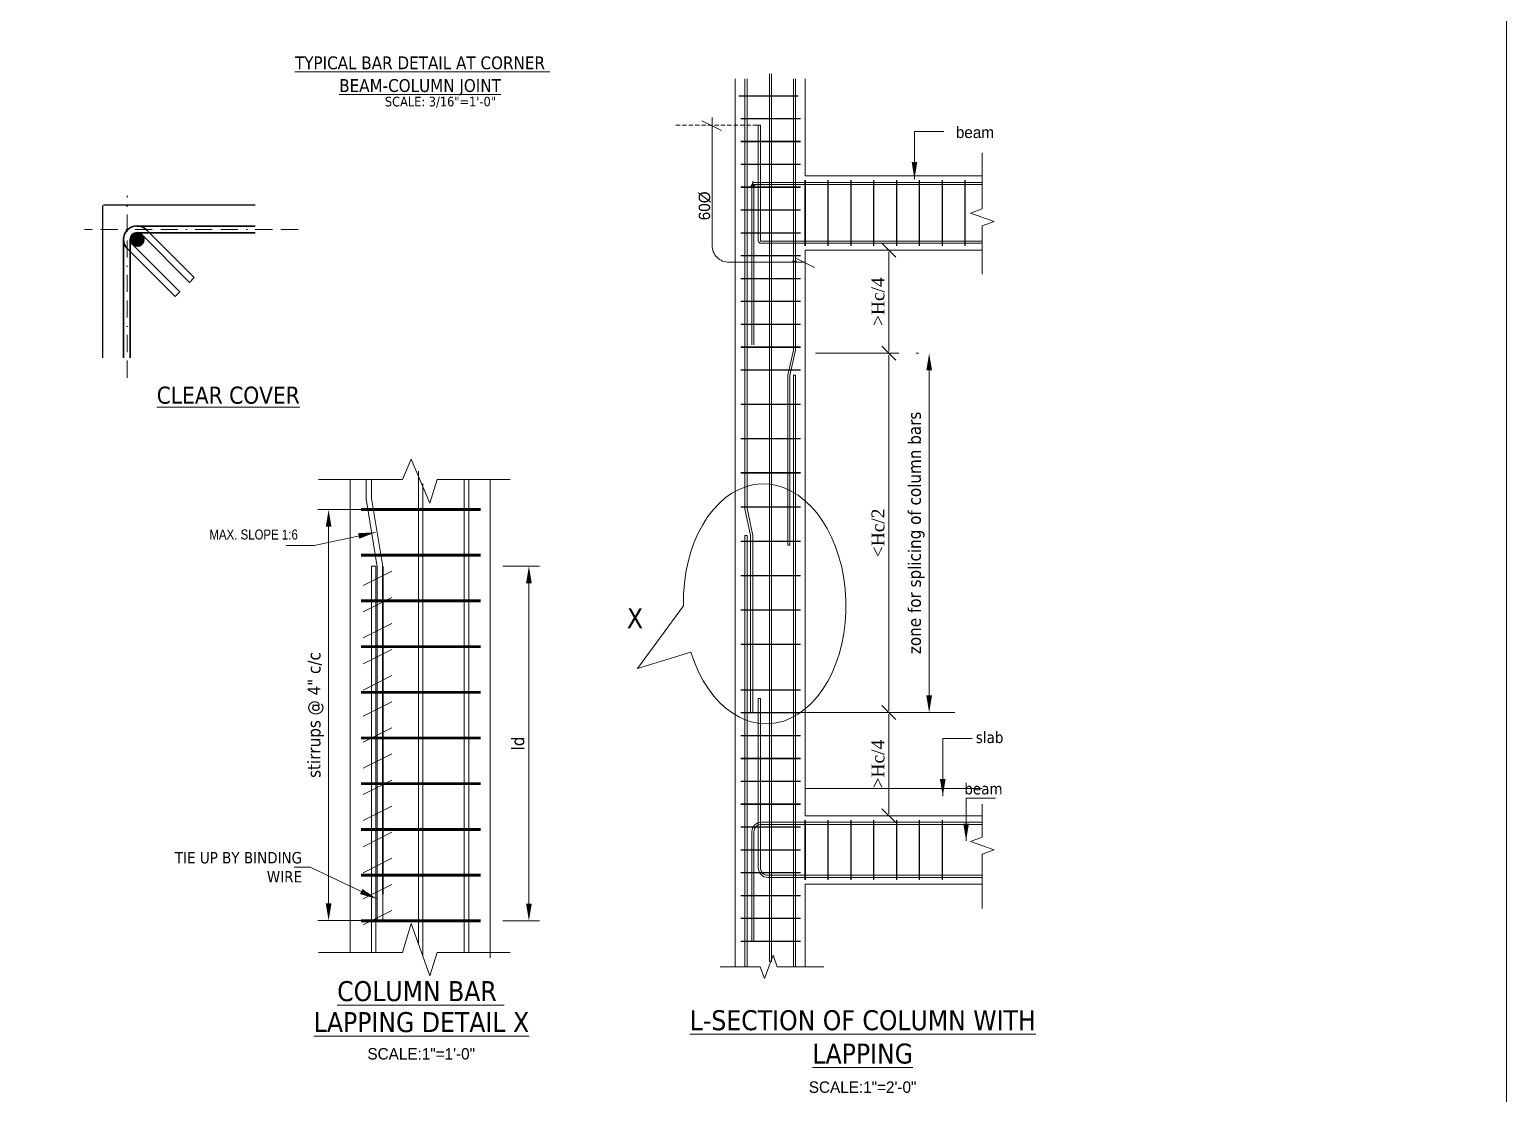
# Model space of a CAD drawing. Header units: inches. Extents: x 28835 to 36795, y -18828 to -9750.
# Drawn here: x 35395 to 36429, y -11768 to -11023 of the extents above; entities that cross this region are included whole.
import ezdxf

# ---------------------------------------------------------------- set-up
doc = ezdxf.new("R2010")
doc.units = ezdxf.units.IN
doc.header["$LTSCALE"] = 12
doc.header["$MEASUREMENT"] = 0
for name, pattern in [('BORDERX2', [3.5, 1, -0.5, 1, -0.5, 0, -0.5]), ('CENTER2', [1.125, 0.75, -0.125, 0.125, -0.125]), ('HIDDEN', [0.375, 0.25, -0.125])]:
    doc.linetypes.add(name, pattern=pattern)
for name, color, linetype, lineweight in [('C.L.', 7, 'CENTER2', 18), ('colfill', 21, 'Continuous', 0), ('dim', 85, 'Continuous', 9), ('DIMENSION', 6, 'Continuous', 9), ('dimention', 5, 'Continuous', 9), ('dimentions', 5, 'Continuous', 9), ('ele final', 145, 'Continuous', 20), ('HATCH', 11, 'Continuous', 9), ('REINFORCEMENT', 2, 'Continuous', 40), ('REN-1', 212, 'Continuous', 30), ('STIRRUPS', 255, 'Continuous', 18), ('structure', 200, 'Continuous', 30), ('Text', 7, 'Continuous', 5), ('TRENCH', 113, 'Continuous', 9), ('Wall', 1, 'Continuous', 30)]:
    doc.layers.add(name, color=color, linetype=linetype, lineweight=lineweight)
doc.layers.add('OUTLINE', color=7, linetype='Continuous')
doc.styles.add('ROMANS', font='arial.ttf', dxfattribs={"height": 8})
doc.styles.add('TAHOMA', font='tahoma.ttf', dxfattribs={"height": 9})
doc.styles.add('technical', font='technic_.ttf', dxfattribs={"height": 6.5})
doc.styles.add('Text', font='GOTHIC.TTF', dxfattribs={"height": 6})
doc.styles.add('times new roman', font='times.ttf', dxfattribs={"height": 9})
doc.dimstyles.new('1-8', dxfattribs={"dimscale": 0, "dimtxt": 7, "dimasz": 4, "dimexe": 3, "dimexo": 3, "dimgap": 2, "dimtad": 1, "dimdec": 0, "dimzin": 3, "dimdsep": 46, "dimlunit": 4, "dimtxsty": 'ROMANS', "dimblk1": 'ARCHTICK', "dimblk2": 'ARCHTICK', "dimsah": 1, "dimcen": 0, "dimdle": 2, "dimclrd": 6, "dimclre": 6, "dimclrt": 256, "dimadec": 0, "dimazin": 0, "dimtfac": 0.5, "dimtdec": 0, "dimtix": 1, "dimtofl": 0, "dimtmove": 0, "dimatfit": 2, "dimfxl": 3, "dimtolj": 1, "dimtzin": 0, "dimlwd": -1, "dimlwe": -1, "dimarcsym": 0})
doc.dimstyles.new('ARROW', dxfattribs={"dimscale": 96, "dimtxt": 9, "dimasz": 0.125, "dimexe": 0.078125, "dimexo": 0.09375, "dimgap": 0.03125, "dimtad": 1, "dimdec": 0, "dimzin": 3, "dimdsep": 46, "dimlunit": 4, "dimtxsty": 'TAHOMA', "dimcen": 0.09375, "dimclrd": 256, "dimclre": 256, "dimclrt": 256, "dimadec": 0, "dimazin": 0, "dimtfac": 1, "dimtdec": 0, "dimtmove": 0, "dimatfit": 3, "dimfxl": 1, "dimfrac": 2, "dimtolj": 1, "dimtzin": 0, "dimarcsym": 0})
doc.dimstyles.new("gan2'", dxfattribs={"dimscale": 96, "dimtxt": 0.09375, "dimasz": 0.012, "dimexe": 0.09375, "dimexo": 0.15625, "dimgap": 0.03, "dimtad": 1, "dimdec": 1, "dimlfac": 0.25, "dimzin": 3, "dimdsep": 46, "dimlunit": 4, "dimtxsty": 'times new roman', "dimblk": 'gg', "dimcen": 0.09375, "dimdle": 0.09375, "dimse1": 1, "dimse2": 1, "dimclre": 34, "dimadec": 0, "dimazin": 0, "dimtfac": 1, "dimtdec": 1, "dimtix": 1, "dimtmove": 0, "dimatfit": 3, "dimfxl": 1, "dimfrac": 2, "dimtolj": 1, "dimtzin": 1, "dimarcsym": 0})

# ---------------------------------------------------------------- blocks, each defined once
blk = doc.blocks.new('3H3')
at = {"layer": 'structure'}
h = blk.add_hatch(color=256, dxfattribs=at)
h.paths.add_polyline_path([(96317, -7574.9, 0.198912), (96318.4, -7571.6, 0.190779), (96317.1, -7568.4), (96316.9, -7568.2, 0.405063), (96310.3, -7568.3)])
h.paths.add_polyline_path([(96310.3, -7568.3, 0.198912), (96308.9, -7571.6, 0.668179), (96317, -7574.9)])
at = {"layer": 'C.L.', "color": 9, "linetype": 'BORDERX2'}
for p, q in [((96306.6, -7668.4), (96306.6, -7540.7)), ((96426.4, -7564.5), (96276.9, -7564.5))]:
    blk.add_line(p, q, dxfattribs=at)
at = {"layer": 'OUTLINE', "color": 1}
for p, q in [((96289.5, -7547.9), (96289.5, -7654.5)), ((96290, -7547.4), (96396.3, -7547.4))]:
    blk.add_line(p, q, dxfattribs=at)
at = {"layer": 'structure'}
for p, q in [((96304.2, -7571.6), (96304.2, -7654.5)), ((96308.9, -7571.6), (96308.9, -7654.5)), ((96313.7, -7562.2), (96396.3, -7562.2)), ((96313.7, -7566.9), (96396.3, -7566.9)), ((96350.3, -7601.6), (96316.9, -7568.2)), ((96316.9, -7568.2), (96350.3, -7601.6)), ((96353.6, -7598.2), (96320.2, -7564.8)), ((96320.2, -7564.8), (96353.6, -7598.2)), ((96340.3, -7611.6), (96306.9, -7578.2)), ((96306.9, -7578.2), (96340.3, -7611.6)), ((96343.6, -7608.2), (96310.2, -7574.8)), ((96310.2, -7574.8), (96343.6, -7608.2)), ((96350.3, -7601.6), (96353.6, -7598.2)), ((96340.3, -7611.6), (96343.6, -7608.2))]:
    blk.add_line(p, q, dxfattribs=at)
blk.add_circle((96313.7, -7571.6), 4.72, dxfattribs=at)
for centre, radius, start, end in [((96313.6, -7571.5), 9.45, 45, 225), ((96313.6, -7571.5), 9.45, 45, 225), ((96313.6, -7571.5), 4.72, 45, 225), ((96313.6, -7571.5), 4.72, 45, 225), ((96313.7, -7571.6), 4.72, 90, 180)]:
    blk.add_arc(centre, radius, start, end, dxfattribs=at)
at = {"layer": 'Text', "insert": (96377.5, -7680.7), "char_height": 12, "attachment_point": 5, "style": 'TAHOMA'}
blk.add_mtext('\\A1;{\\LCLEAR COVER}', dxfattribs=at)
blk = doc.blocks.new('_ArchTick')
at = {"color": 0, "linetype": 'ByBlock', "const_width": 0.15}
blk.add_lwpolyline([(-0.5, -0.5), (0.5, 0.5)], dxfattribs=at)
blk = doc.blocks.new('*D92')
at = {"layer": 'Defpoints', "color": 0, "transparency": 16777216}
for p in [(862277.3, -14126.1), (862267, -14169.5), (862277.3, -14180)]:
    blk.add_point(p, dxfattribs=at)
at = {"layer": 'Text', "color": 6, "transparency": 16777216}
for p, q in [((862265, -14126.1), (862277.3, -14126.1)), ((862267, -14166.5), (862267, -14123.1)), ((862277.3, -14177), (862277.3, -14123.1)), ((862277.3, -14126.1), (862348.8, -14126.1))]:
    blk.add_line(p, q, dxfattribs=at)
at = {"layer": 'Text', "color": 6, "transparency": 16777216, "xscale": 4, "yscale": 4, "zscale": 4, "rotation": 180}
blk.add_blockref('_ArchTick', (862267, -14126.1), dxfattribs=at)
at = {"layer": 'Text', "color": 6, "transparency": 16777216, "xscale": 4, "yscale": 4, "zscale": 4}
blk.add_blockref('_ArchTick', (862277.3, -14126.1), dxfattribs=at)
at = {"layer": 'Text', "color": 7, "transparency": 16777216, "insert": (862328.7, -14120), "char_height": 8, "attachment_point": 5, "style": 'ROMANS'}
blk.add_mtext('\\A1;2" Max.', dxfattribs=at)
blk = doc.blocks.new('gg')
at = {"layer": 'dim'}
for p, q in [((-4.24, -4.24), (4.24, 4.24)), ((0, 6), (0, -6))]:
    blk.add_line(p, q, dxfattribs=at)
blk = doc.blocks.new('*D33')
at = {"layer": 'Defpoints', "color": 0, "transparency": 16777216}
for p in [(100270.6, -13290.6), (100270.6, -13362.8), (100308.8, -13362.8)]:
    blk.add_point(p, dxfattribs=at)
at = {"layer": 'dim', "color": 0, "lineweight": -2, "transparency": 16777216}
blk.add_line((100308.8, -13291.8), (100308.8, -13361.6), dxfattribs=at)
at = {"layer": 'dim', "color": 0, "lineweight": -2, "transparency": 16777216, "xscale": 1.152, "yscale": 1.152, "zscale": 1.152}
for p, rotation in [((100308.8, -13290.6), 90), ((100308.8, -13362.8), 270)]:
    blk.add_blockref('gg', p, dxfattribs=dict(at, rotation=rotation))
at = {"layer": 'dim', "color": 0, "transparency": 16777216, "insert": (100301.2, -13326.7), "char_height": 9, "attachment_point": 5, "rotation": 90, "style": 'times new roman'}
blk.add_mtext('\\A1;>Hc/4', dxfattribs=at)
blk = doc.blocks.new('*D34')
at = {"layer": 'Defpoints', "color": 0, "transparency": 16777216}
for p in [(100233.1, -13614.4), (100308.7, -13614.4), (100270.6, -13686.6)]:
    blk.add_point(p, dxfattribs=at)
at = {"layer": 'dim', "color": 0, "lineweight": -2, "transparency": 16777216}
blk.add_line((100308.7, -13685.5), (100308.7, -13615.6), dxfattribs=at)
at = {"layer": 'dim', "color": 0, "lineweight": -2, "transparency": 16777216, "xscale": 1.152, "yscale": 1.152, "zscale": 1.152}
for p, rotation in [((100308.7, -13614.4), 90), ((100308.7, -13686.6), 270)]:
    blk.add_blockref('gg', p, dxfattribs=dict(at, rotation=rotation))
at = {"layer": 'dim', "color": 0, "transparency": 16777216, "insert": (100301.2, -13650.5), "char_height": 9, "attachment_point": 5, "rotation": 90, "style": 'times new roman'}
blk.add_mtext('\\A1;>Hc/4', dxfattribs=at)
blk = doc.blocks.new('*D35')
at = {"layer": 'Defpoints', "color": 0, "transparency": 16777216}
for p in [(100308.8, -13362.8), (100308.8, -13362.8), (100233.1, -13614.4)]:
    blk.add_point(p, dxfattribs=at)
at = {"layer": 'dim', "color": 0, "lineweight": -2, "transparency": 16777216}
blk.add_line((100308.8, -13613.3), (100308.8, -13363.9), dxfattribs=at)
at = {"layer": 'dim', "color": 0, "lineweight": -2, "transparency": 16777216, "xscale": 1.152, "yscale": 1.152, "zscale": 1.152}
for p, rotation in [((100308.8, -13362.8), 90), ((100308.8, -13614.4), 270)]:
    blk.add_blockref('gg', p, dxfattribs=dict(at, rotation=rotation))
at = {"layer": 'dim', "color": 0, "transparency": 16777216, "insert": (100301.2, -13488.6), "char_height": 9, "attachment_point": 5, "rotation": 90, "style": 'times new roman'}
blk.add_mtext('\\A1;<Hc/2', dxfattribs=at)
blk = doc.blocks.new('*D36')
at = {"layer": 'Defpoints', "color": 0, "transparency": 16777216}
for p in [(100337, -13362.8), (100337, -13362.8), (100261.2, -13614.4)]:
    blk.add_point(p, dxfattribs=at)
at = {"layer": 'dim', "lineweight": -2, "transparency": 16777216}
for p, q in [((100328, -13362.8), (100329.5, -13362.8)), ((100337, -13602.4), (100337, -13374.8)), ((100270.2, -13614.4), (100344.5, -13614.4))]:
    blk.add_line(p, q, dxfattribs=at)
at = {"layer": 'dim', "transparency": 16777216}
for points in [[(100335, -13374.8), (100339, -13374.8), (100337, -13362.8)], [(100335, -13602.4), (100339, -13602.4), (100337, -13614.4)]]:
    blk.add_solid(points, dxfattribs=at)
at = {"layer": 'dim', "transparency": 16777216, "insert": (100328, -13488.6), "char_height": 9, "attachment_point": 5, "rotation": 90, "style": 'TAHOMA'}
blk.add_mtext('\\A1;zone for splicing of column bars', dxfattribs=at)
blk = doc.blocks.new('*D95')
at = {"layer": 'Defpoints', "color": 0, "transparency": 16777216}
for p in [(100520.8, -13292), (100582.8, -13292), (100582.8, -13579.8)]:
    blk.add_point(p, dxfattribs=at)
at = {"layer": 'dim', "lineweight": -2, "transparency": 16777216}
for p, q in [((100573.8, -13292), (100513.3, -13292)), ((100520.8, -13567.8), (100520.8, -13304)), ((100573.8, -13579.8), (100513.3, -13579.8))]:
    blk.add_line(p, q, dxfattribs=at)
at = {"layer": 'dim', "transparency": 16777216}
for points in [[(100518.8, -13304), (100522.8, -13304), (100520.8, -13292)], [(100518.8, -13567.8), (100522.8, -13567.8), (100520.8, -13579.8)]]:
    blk.add_solid(points, dxfattribs=at)
at = {"layer": 'dim', "transparency": 16777216, "insert": (100511.9, -13435.9), "char_height": 9, "attachment_point": 5, "rotation": 90, "style": 'TAHOMA'}
blk.add_mtext('\\A1;stirrups @ 4" c/c', dxfattribs=at)
blk = doc.blocks.new('*D96')
at = {"layer": 'Defpoints', "color": 0, "transparency": 16777216}
for p in [(100633.9, -13331.6), (100661.1, -13331.6), (100633.9, -13580)]:
    blk.add_point(p, dxfattribs=at)
at = {"layer": 'dim', "lineweight": -2, "transparency": 16777216}
for p, q in [((100642.9, -13331.6), (100668.6, -13331.6)), ((100661.1, -13568), (100661.1, -13343.6)), ((100642.9, -13580), (100668.6, -13580))]:
    blk.add_line(p, q, dxfattribs=at)
at = {"layer": 'dim', "transparency": 16777216}
for points in [[(100659.1, -13343.6), (100663.1, -13343.6), (100661.1, -13331.6)], [(100659.1, -13568), (100663.1, -13568), (100661.1, -13580)]]:
    blk.add_solid(points, dxfattribs=at)
at = {"layer": 'dim', "transparency": 16777216, "insert": (100653.4, -13455.8), "char_height": 9, "attachment_point": 5, "rotation": 90, "style": 'TAHOMA'}
blk.add_mtext('\\A1;ld', dxfattribs=at)
blk = doc.blocks.new('HVGJR')
at = {"layer": 'Defpoints', "color": 0, "linetype": 'ByBlock'}
blk.add_point((862194.7, -14139.1), dxfattribs=at)
at = {"layer": 'DIMENSION', "color": 6, "linetype": 'ByBlock'}
for p, q in [((862194.7, -14139.1), (862116.7, -14139.1)), ((862185.6, -14307), (862088.1, -14307))]:
    blk.add_line(p, q, dxfattribs=at)
at = {"layer": 'DIMENSION', "color": 6}
for points in [[(862267, -14133.3), (862103.1, -14133.3, 0.414214), (862095.6, -14140.8), (862095.6, -14299.5)], [(862259.5, -14312.9), (862131.7, -14312.9, -0.414214), (862124.2, -14305.4), (862124.2, -14146.6)]]:
    blk.add_lwpolyline(points, format="xyb", dxfattribs=at)
at = {"layer": 'HATCH', "linetype": 'ByBlock'}
blk.add_solid([(862123, -14146.6), (862125.5, -14146.6), (862124.2, -14139.1)], dxfattribs=at)
at = {"layer": 'HATCH'}
for points in [[(862259.5, -14134.5), (862267, -14133.3), (862259.5, -14132)], [(862259.5, -14311.6), (862267, -14312.9), (862259.5, -14314.1)]]:
    blk.add_solid(points, dxfattribs=at)
at = {"layer": 'OUTLINE'}
for p, q in [((862158.3, -14083.2), (862158.3, -14375)), ((862267, -14083.2), (862267, -14169.5)), ((862267, -14169.5), (862363.9, -14169.5)), ((862267, -14278.2), (862267, -14375)), ((862267, -14278.2), (862363.9, -14278.2))]:
    blk.add_line(p, q, dxfattribs=at)
for points in [[(862363.9, -14147.3), (862363.9, -14215.6), (862354.7, -14215.6), (862371.9, -14229.1), (862363.9, -14229.1), (862363.9, -14306.8)], [(862282, -14375), (862217.1, -14375), (862217.1, -14365.7), (862203.5, -14383), (862203.5, -14375), (862149.1, -14375)]]:
    blk.add_lwpolyline(points, dxfattribs=at)
at = {"layer": 'REINFORCEMENT'}
for p, q in [((862176.4, -14083.2), (862176.4, -14375)), ((862248.9, -14083.2), (862248.9, -14372.7)), ((862194.7, -14139.1), (862194.7, -14252.6)), ((862193.1, -14187.6), (862363.9, -14187.6)), ((862185.6, -14195.1), (862185.6, -14308.6)), ((862202.2, -14260.1), (862363.9, -14260.1)), ((862170.2, -14271.7), (862255.5, -14271.7))]:
    blk.add_line(p, q, dxfattribs=at)
for centre, start, end in [((862193.1, -14195.1), 90, 180), ((862202.2, -14252.6), 180, 270)]:
    blk.add_arc(centre, 7.5, start, end, dxfattribs=at)
at = {"layer": 'STIRRUPS'}
for p, q in [((862170.2, -14126.5), (862255.5, -14126.5)), ((862170.2, -14154.9), (862255.5, -14154.9)), ((862277.3, -14180), (862277.3, -14268.5)), ((862301.4, -14180), (862301.4, -14268.5)), ((862325.4, -14180), (862325.4, -14268.5)), ((862349.5, -14180), (862349.5, -14268.5)), ((862349.5, -14180), (862349.5, -14268.5)), ((862170.2, -14183.3), (862255.5, -14183.3)), ((862170.2, -14215), (862255.5, -14215)), ((862170.2, -14243.3), (862255.5, -14243.3)), ((862170.2, -14271.7), (862255.5, -14271.7)), ((862170.2, -14300.1), (862255.5, -14300.1)), ((862170.2, -14328.5), (862255.5, -14328.5)), ((862170.2, -14356.9), (862255.5, -14356.9)), ((862170.2, -14356.9), (862255.5, -14356.9))]:
    blk.add_line(p, q, dxfattribs=at)
at = {"layer": 'Text', "style": 'TAHOMA'}
blk.add_text('Ld+10%%C', height=7, rotation=90, dxfattribs=at).set_placement((862116.6, -14226))
for s, p in [('%%UTYPICAL BAR DETAIL AT CORNER ', (862112.3, -14418.8)), ('%%UBEAM-COLUMN JOINT', (862143.3, -14434.7))]:
    blk.add_text(s, height=9, dxfattribs=at).set_placement(p)
at = {"layer": 'Text', "ltscale": 0.5, "style": 'TAHOMA'}
blk.add_text('SCALE: 3/16"=1\'-0"', height=6.75, dxfattribs=at).set_placement((862175.3, -14444.8))
at = {"layer": 'Text'}
dim = blk.add_linear_dim(base=(862277.3, -14126.1), p1=(862267, -14169.5), p2=(862277.3, -14180), text='2" Max.', dimstyle='1-8', override={"dimscale": 1, "dimclrt": 7, "dimtmove": 0}, dxfattribs=at)
dim.commit()
dim.dimension.update_dxf_attribs({"geometry": '*D92', "text_midpoint": (862328.7, -14126.1), "dimtype": 128})
blk = doc.blocks.new('5EB4')
at = {"layer": 'colfill'}
for p, q in [((100216.58, -13203.2), (100218.85, -13203.2)), ((100241.93, -13378.11), (100243.43, -13378.11)), ((100209.43, -13490.36), (100207.93, -13490.36)), ((100239.47, -13497.2), (100237.97, -13497.2))]:
    blk.add_line(p, q, dxfattribs=at)
at = {"layer": 'dim', "linetype": 'HIDDEN'}
blk.add_line((100216.58, -13203.2), (100158.68, -13203.2), dxfattribs=at)
at = {"layer": 'dim'}
for p, q in [((100177.88, -13200.15), (100191.56, -13206.84)), ((100243.13, -13296.11), (100256.81, -13302.79)), ((100315.71, -13362.77), (100257.36, -13362.77)), ((100164.91, -13539.56), (100132.73, -13583.59)), ((100132.73, -13583.59), (100170.1, -13572.03)), ((100233.05, -13614.44), (100355.03, -13614.44))]:
    blk.add_line(p, q, dxfattribs=at)
blk.add_lwpolyline([(100184.92, -13197.78), (100184.92, -13287.15, 0.4142136), (100196.92, -13299.15), (100250.18, -13299.15)], format="xyb", dxfattribs=at)
blk.add_ellipse((100221.84, -13538.29), major_axis=(-1.88, 84), ratio=0.6776447, start_param=1.9689983, end_param=7.8539816, dxfattribs=at)
at = {"layer": 'HATCH', "linetype": 'Continuous'}
for points in [[(100374.24, -13307.55), (100374.24, -13273.65), (100382.48, -13270.65), (100365.99, -13264.65), (100374.24, -13261.65), (100374.24, -13222.42)], [(100374.24, -13751.48), (100374.24, -13713.58), (100382.48, -13710.58), (100365.99, -13704.58), (100374.24, -13701.58), (100374.24, -13678.62)], [(100190.51, -13792.45), (100218.66, -13792.45), (100221.66, -13800.7), (100227.66, -13784.21), (100230.66, -13792.45), (100263.18, -13792.45)]]:
    blk.add_lwpolyline(points, dxfattribs=at)
at = {"layer": 'STIRRUPS', "const_width": 1}
for points in [[(100245.47, -13182.67), (100203.47, -13182.67)], [(100246.93, -13198.55), (100204.93, -13198.55)], [(100246.93, -13198.55), (100204.93, -13198.55)], [(100246.93, -13214.55), (100204.93, -13214.55)], [(100246.93, -13214.55), (100204.93, -13214.55)], [(100246.93, -13230.55), (100204.93, -13230.55)], [(100246.93, -13246.55), (100204.93, -13246.55)], [(100250.18, -13241.6), (100250.18, -13287.65)], [(100266.18, -13241.6), (100266.18, -13287.65)], [(100282.18, -13241.6), (100282.18, -13287.65)], [(100298.18, -13241.6), (100298.18, -13287.65)], [(100314.18, -13241.6), (100314.18, -13287.65)], [(100330.18, -13241.6), (100330.18, -13287.65)], [(100346.18, -13241.6), (100346.18, -13287.65)], [(100362.18, -13241.6), (100362.18, -13287.65)], [(100246.93, -13262.55), (100204.93, -13262.55)], [(100246.93, -13278.55), (100204.93, -13278.55)], [(100246.93, -13278.55), (100204.93, -13278.55)], [(100246.93, -13294.55), (100204.93, -13294.55)], [(100246.93, -13310.55), (100204.93, -13310.55)], [(100246.93, -13326.55), (100204.93, -13326.55)], [(100246.93, -13342.55), (100204.93, -13342.55)], [(100246.93, -13358.55), (100204.93, -13358.55)], [(100246.93, -13374.55), (100204.93, -13374.55)], [(100246.93, -13398.55), (100204.93, -13398.55)], [(100246.93, -13422.55), (100204.93, -13422.55)], [(100246.93, -13446.55), (100204.93, -13446.55)], [(100246.93, -13470.55), (100204.93, -13470.55)], [(100246.93, -13494.55), (100204.93, -13494.55)], [(100246.93, -13518.55), (100204.93, -13518.55)], [(100246.93, -13542.55), (100204.93, -13542.55)], [(100246.93, -13566.55), (100204.93, -13566.55)], [(100246.93, -13598.55), (100204.93, -13598.55)], [(100246.93, -13614.55), (100204.93, -13614.55)], [(100246.93, -13630.55), (100204.93, -13630.55)], [(100246.93, -13646.55), (100204.93, -13646.55)], [(100246.93, -13662.55), (100204.93, -13662.55)], [(100246.93, -13678.55), (100204.93, -13678.55)], [(100246.93, -13694.55), (100204.93, -13694.55)], [(100250.18, -13689.6), (100250.18, -13731.65)], [(100266.18, -13689.6), (100266.18, -13731.65)], [(100282.18, -13689.6), (100282.18, -13731.65)], [(100298.18, -13689.6), (100298.18, -13731.65)], [(100314.18, -13689.6), (100314.18, -13731.65)], [(100330.18, -13689.6), (100330.18, -13731.65)], [(100346.18, -13689.6), (100346.18, -13731.65)], [(100246.93, -13710.55), (100204.93, -13710.55)], [(100246.93, -13726.55), (100204.93, -13726.55)], [(100246.93, -13742.55), (100204.93, -13742.55)], [(100246.93, -13758.55), (100204.93, -13758.55)], [(100246.93, -13758.55), (100204.93, -13758.55)], [(100246.93, -13774.55), (100204.93, -13774.55)], [(100246.93, -13774.55), (100204.93, -13774.55)]]:
    blk.add_lwpolyline(points, dxfattribs=at)
at = {"layer": 'TRENCH'}
for p, q in [((100201.18, -13170.63), (100201.18, -13792.45)), ((100250.18, -13170.63), (100250.18, -13238.6)), ((100250.18, -13238.6), (100374.24, -13238.6)), ((100374.24, -13238.6), (100253.18, -13238.6)), ((100215.05, -13245.41), (100212.05, -13245.41)), ((100213.55, -13245.41), (100213.55, -13242.41)), ((100374.24, -13242.48), (100374.24, -13245.48)), ((100250.18, -13290.6), (100250.18, -13686.6)), ((100250.18, -13290.6), (100374.24, -13290.6)), ((100374.24, -13290.6), (100253.18, -13290.6)), ((100250.18, -13667.65), (100374.24, -13667.65)), ((100250.18, -13686.6), (100374.24, -13686.6)), ((100250.18, -13734.6), (100374.24, -13734.6)), ((100250.18, -13734.6), (100250.18, -13792.45)), ((100250.18, -13734.6), (100374.24, -13734.6)), ((100374.24, -13734.6), (100253.18, -13734.6))]:
    blk.add_line(p, q, dxfattribs=at)
blk.add_lwpolyline([(100241.18, -13298.44), (100244.18, -13298.44)], dxfattribs=at)
at = {"layer": 'Wall', "color": 3, "lineweight": 0}
blk.add_line((100218.83, -13604.61), (100217.33, -13604.61), dxfattribs=at)
for points in [[(100225.18, -13788.97), (100225.18, -13167.14)], [(100226.68, -13788.97), (100226.68, -13167.14)], [(100207.93, -13170.63), (100207.93, -13471.71), (100211.89, -13490.52), (100211.89, -13614.44)], [(100209.43, -13170.63), (100209.43, -13471.55), (100213.39, -13490.36), (100213.39, -13614.44)], [(100241.93, -13170.63), (100241.93, -13360.58), (100237.97, -13378.2), (100237.97, -13497.2)], [(100243.43, -13170.63), (100243.43, -13360.75), (100239.47, -13378.37), (100239.47, -13497.2)], [(100241.93, -13792.45), (100241.93, -13378.11)], [(100243.43, -13792.45), (100243.43, -13378.11)], [(100207.93, -13490.36), (100207.93, -13792.45)], [(100209.43, -13490.36), (100209.43, -13792.45)]]:
    blk.add_lwpolyline(points, dxfattribs=at)
for points in [[(100374.24, -13285.86), (100219.1, -13285.86, -0.4142136), (100217.35, -13284.11), (100217.35, -13203.2)], [(100374.24, -13284.36), (100219.1, -13284.36, -0.4142136), (100218.85, -13284.11), (100218.85, -13203.2)], [(100374.24, -13243.16), (100214.55, -13243.16, 0.4142136), (100212.8, -13244.91), (100212.8, -13356.86)], [(100374.24, -13244.66), (100214.55, -13244.66, 0.4142136), (100214.3, -13244.91), (100214.3, -13356.86)], [(100374.24, -13729.86), (100224.08, -13729.86, -0.4142136), (100217.33, -13723.11), (100217.33, -13604.61)], [(100374.24, -13728.36), (100224.08, -13728.36, -0.4142136), (100218.83, -13723.11), (100218.83, -13604.61)], [(100374.24, -13691.16), (100219.55, -13691.16, 0.4142136), (100212.8, -13697.91), (100212.8, -13774.55)], [(100374.24, -13692.66), (100219.55, -13692.66, 0.4142136), (100214.3, -13697.91), (100214.3, -13774.55)]]:
    blk.add_lwpolyline(points, format="xyb", dxfattribs=at)
at = {"layer": 'dim', "style": 'Text'}
blk.add_text(' beam', height=8, dxfattribs=at).set_placement((100352.73, -13212.14))
blk.add_text('60%%c', height=8, rotation=90, dxfattribs=at).set_placement((100183.59, -13269.71))
at = {"layer": 'Text', "style": 'TAHOMA'}
for s, height, p in [('X', 14, (100125.31, -13555.35)), ('slab', 8, (100369.69, -13635.75)), (' beam', 8, (100358.62, -13671.71))]:
    blk.add_text(s, height=height, dxfattribs=at).set_placement(p)
at = {"layer": 'Text', "color": 7, "ltscale": 50, "style": 'Text'}
blk.add_text('SCALE:1"=2\'-0"', height=8, dxfattribs=at).set_placement((100252.72, -13880.65))
at = {"layer": 'Text', "insert": (100290.46, -13822.79), "char_height": 14, "width": 247.7523, "attachment_point": 2, "style": 'TAHOMA'}
blk.add_mtext('{\\LL-SECTION OF COLUMN WITH LAPPING}', dxfattribs=at)
at = {"layer": 'dim'}
for base, p1, p2, text, dimstyle, picture, middle in [((100308.8, -13362.77), (100270.59, -13290.6), (100270.59, -13362.77), '>Hc/4', "gan2'", '*D33', (100301.21, -13326.68)), ((100308.8, -13362.77), (100233.05, -13614.44), (100308.8, -13362.77), '<Hc/2', "gan2'", '*D35', (100301.21, -13488.6)), ((100336.99, -13362.77), (100261.25, -13614.44), (100336.99, -13362.77), 'zone for splicing of column bars', 'ARROW', '*D36', (100327.98, -13488.6)), ((100308.74, -13614.44), (100270.59, -13686.6), (100233.05, -13614.44), '>Hc/4', "gan2'", '*D34', (100301.16, -13650.52))]:
    dim = blk.add_linear_dim(base=base, p1=p1, p2=p2, angle=90, text=text, dimstyle=dimstyle, dxfattribs=at)
    dim.commit()
    dim.dimension.update_dxf_attribs({"geometry": picture, "text_midpoint": middle})
for points in [[(100326.7, -13240.85), (100326.7, -13207.6), (100347.28, -13207.6)], [(100346.53, -13672.92), (100346.53, -13632.66), (100367.11, -13632.66)], [(100362.88, -13704.16), (100362.88, -13674.28), (100383.46, -13674.28)]]:
    blk.add_leader(points, dimstyle='ARROW', override={"dimgap": 0.03125, "dimtad": 0}, dxfattribs=at)
blk = doc.blocks.new('3254B')
at = {"layer": 'dim'}
for p, q in [((100565.1, -13335.2), (100544.9, -13345.3)), ((100565.1, -13353.5), (100544.9, -13363.6)), ((100565.1, -13371.7), (100544.9, -13381.9)), ((100565.1, -13390), (100544.9, -13400.1)), ((100565.1, -13408.3), (100544.9, -13418.4)), ((100565.1, -13426.6), (100544.9, -13436.7)), ((100565.1, -13444.8), (100544.9, -13455)), ((100565.1, -13463.1), (100544.9, -13473.2)), ((100565.1, -13481.4), (100544.9, -13491.5)), ((100565.1, -13499.7), (100544.9, -13509.8)), ((100565.1, -13518), (100544.9, -13528.1)), ((100565.1, -13536.2), (100544.9, -13546.3)), ((100565.1, -13554.5), (100544.9, -13564.6)), ((100565.1, -13572.8), (100544.9, -13582.9)), ((100550.9, -13602.1), (100553.9, -13602.1))]:
    blk.add_line(p, q, dxfattribs=at)
at = {"layer": 'HATCH'}
for p, q in [((100583.8, -13265.1), (100583.8, -13596.2)), ((100586.9, -13273.7), (100586.9, -13604.8)), ((100550.9, -13331.6), (100553.9, -13331.6))]:
    blk.add_line(p, q, dxfattribs=at)
for points in [[(100513.8, -13271), (100572.5, -13271), (100578.7, -13256.7), (100591.8, -13287.5), (100596.8, -13271), (100648, -13271)], [(100547, -13271), (100547, -13284.6), (100554.9, -13332.1), (100554.9, -13579.8)], [(100550.9, -13271), (100550.9, -13284.3), (100558.8, -13331.8), (100558.8, -13579.8)], [(100615.8, -13602.1), (100615.8, -13271)], [(100618.9, -13602.1), (100618.9, -13271)], [(100550.9, -13331.6), (100550.9, -13602.1)], [(100553.9, -13331.6), (100553.9, -13602.1)], [(100554.9, -13331.6), (100554.9, -13580)], [(100513.8, -13602.1), (100572.5, -13602.1), (100578.7, -13581.8), (100591.8, -13618.6), (100596.8, -13602.1), (100648, -13602.1)]]:
    blk.add_lwpolyline(points, dxfattribs=at)
at = {"layer": 'REN-1', "ltscale": 0.75}
blk.add_line((100558.8, -13331.8), (100558.8, -13561.3), dxfattribs=at)
at = {"layer": 'STIRRUPS', "const_width": 2}
for points in [[(100627.4, -13292), (100543.4, -13292)], [(100627.4, -13324), (100543.4, -13324)], [(100627.4, -13356), (100543.4, -13356)], [(100627.4, -13388), (100543.4, -13388)], [(100627.4, -13420), (100543.4, -13420)], [(100627.4, -13452), (100543.4, -13452)], [(100627.4, -13484), (100543.4, -13484)], [(100627.4, -13516), (100543.4, -13516)], [(100627.4, -13548), (100543.4, -13548)], [(100627.4, -13580), (100543.4, -13580)]]:
    blk.add_lwpolyline(points, dxfattribs=at)
at = {"layer": 'TRENCH'}
for p, q in [((100535.9, -13271), (100535.9, -13602.1)), ((100633.9, -13271), (100633.9, -13605.9))]:
    blk.add_line(p, q, dxfattribs=at)
at = {"layer": 'Text'}
for s, height, style, p in [('MAX. SLOPE 1:6', 7, 'technical', (100437.3, -13313)), ('%%UCOLUMN BAR ', 14, 'TAHOMA', (100526.8, -13636.2))]:
    blk.add_text(s, height=height, dxfattribs=dict(at, style=style)).set_placement(p)
at = {"layer": 'Text', "color": 7, "ltscale": 50, "style": 'Text'}
blk.add_text('SCALE:1"=1\'-0"', height=8, dxfattribs=at).set_placement((100548, -13677.1))
at = {"layer": 'Text', "style": 'TAHOMA'}
for s, insert, char_height, width, attachment_point in [('TIE UP BY BINDING WIRE', (100502.2, -13531.8), 8, 95.912, 3), ('{\\LLAPPING DETAIL X}', (100510.4, -13643.9), 14, 239.358, 1)]:
    blk.add_mtext(s, dxfattribs=dict(at, insert=insert, char_height=char_height, width=width, attachment_point=attachment_point))
at = {"layer": 'dim'}
for base, p1, p2, text, picture, middle in [((100520.8, -13292), (100582.8, -13579.8), (100582.8, -13292), 'stirrups @ 4" c/c', '*D95', (100511.9, -13435.9)), ((100661.1, -13331.6), (100633.9, -13580), (100633.9, -13331.6), 'ld', '*D96', (100653.4, -13455.8))]:
    dim = blk.add_linear_dim(base=base, p1=p1, p2=p2, angle=90, text=text, dimstyle='ARROW', dxfattribs=at)
    dim.commit()
    dim.dimension.update_dxf_attribs({"geometry": picture, "text_midpoint": middle})
for points in [[(100553.6, -13308), (100510.7, -13317.2), (100491.1, -13317.2)], [(100554.5, -13564.6), (100507.9, -13542.5), (100496.6, -13542.5)]]:
    blk.add_leader(points, dimstyle='ARROW', override={"dimgap": 0.03125, "dimtad": 0}, dxfattribs=at)

msp = doc.modelspace()

# ---------------------------------------------------------------- linework, layer by layer
at = {"layer": 'ele final', "ltscale": 12}
msp.add_lwpolyline([(32815.9, -9750.45), (36429.48, -9750.45), (36429.48, -12596.12), (32815.9, -12596.12)], close=True, dxfattribs=at)

# ---------------------------------------------------------------- block references
at = {"layer": 'DIMENSION'}
for name, p in [('5EB4', (-64311.86, 2113.46)), ('3254B', (-64916.28, 1933.23))]:
    msp.add_blockref(name, p, dxfattribs=at)
at = {"layer": 'dimention'}
msp.add_blockref('HVGJR', (-826531.35, 3368.28), dxfattribs=at)
at = {"layer": 'dimentions'}
msp.add_blockref('3H3', (-60843.26, -3598.12), dxfattribs=at)

doc.saveas('drawing.dxf')
